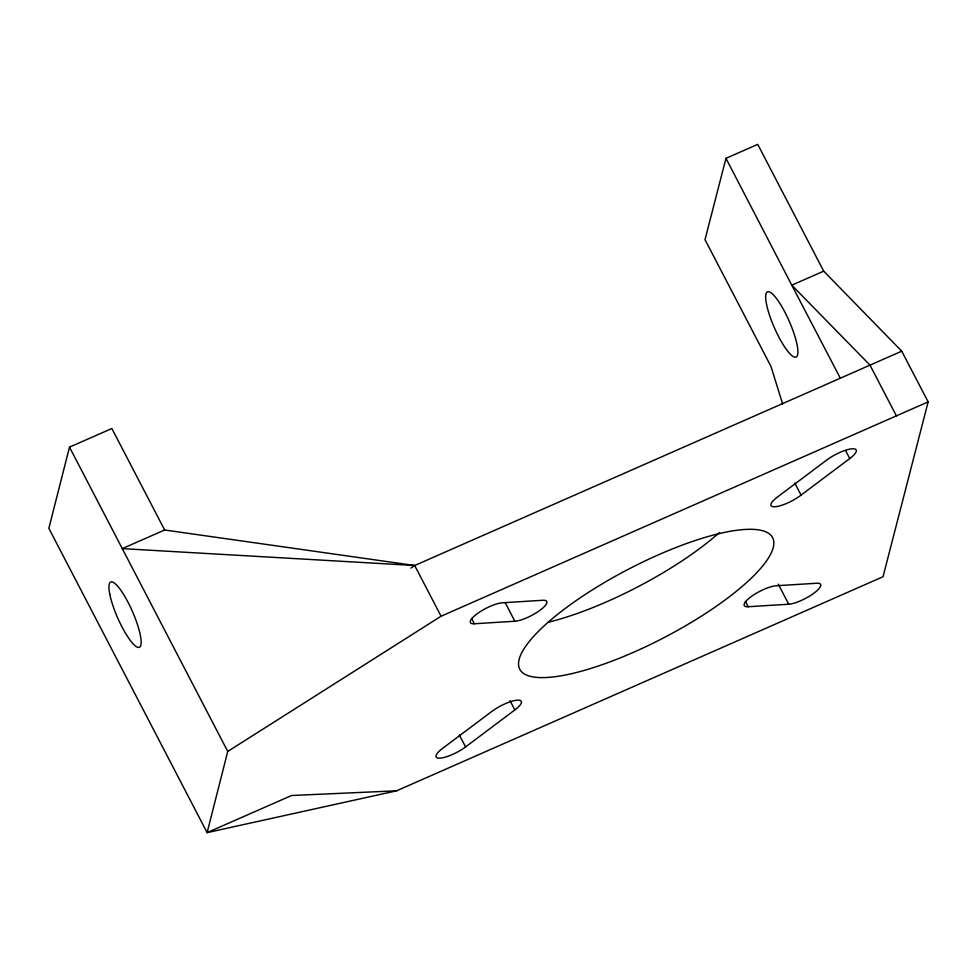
<?xml version="1.0" encoding="UTF-8"?>
<svg xmlns="http://www.w3.org/2000/svg" width="977" height="977" viewBox="0 0 977 977"><rect width="100%" height="100%" fill="white"/><g stroke="black" fill="none" stroke-linecap="round" stroke-linejoin="round"><path stroke-width="1.47" d="M901.747 351.183L414.688 565.512L164.649 529.998L111.866 428.524L69.501 447.124L48.85 528.313L207.124 832.624L396.589 790.82L883.037 576.735L928.15 401.889L901.747 351.183L823.709 271.166L757.737 144.376L725.972 158.335L705.003 239.658L770.975 366.436L782.662 404.051M69.501 447.124L227.739 751.447L207.124 832.624L291.561 795.51L396.589 790.82M465.565 746.929L514.855 709.937A20.187 5.459 -27.5 0 0 517.346 700.179A20.187 5.459 -27.5 0 0 491.883 711.378L442.605 748.37A20.187 5.459 -27.5 0 0 440.114 758.14A20.187 5.459 -27.5 0 0 465.565 746.929L459.312 734.924M801.042 495.107L849.758 458.555A20.187 5.459 -27.5 0 0 852.237 448.785A20.187 5.459 -27.5 0 0 826.786 459.996L776.923 497.427A20.187 5.459 -27.5 0 0 775.506 506.709A20.187 5.459 -27.5 0 0 801.042 495.107L794.789 483.09M410.914 568.077L414.688 565.512L441.079 616.218L227.739 751.447M441.079 616.218L928.15 401.889M164.649 529.998L122.284 548.622L414.688 565.512M823.709 271.166L791.785 285.186L725.972 158.335M474.346 623.766L514.855 621.238A20.187 5.459 -27.5 0 0 540.318 610.039A20.187 5.459 -27.5 0 0 542.797 600.281L502.312 602.797A20.187 5.459 -27.5 0 0 476.849 613.996A20.187 5.459 -27.5 0 0 474.346 623.766L471.573 618.429M748.211 606.729L788.72 604.213A20.187 5.459 -27.5 0 0 814.183 593.002A20.187 5.459 -27.5 0 0 816.662 583.245L776.178 585.76A20.187 5.459 -27.5 0 0 750.715 596.959A20.187 5.459 -27.5 0 0 748.211 606.729L745.439 601.392M840.33 378.197L791.785 285.186L869.982 365.129L896.385 415.836M845.581 450.544L849.758 458.555M778.303 584.197L788.72 604.213M505.133 602.565L514.855 621.238M509.994 700.594L514.855 709.937M719.548 532.416A142.52 38.567 -27.5 0 1 548.012 622.312M571.826 673.629A142.52 38.567 -27.5 0 0 773.234 547.572A142.52 38.567 -27.5 0 0 593.479 589.18A142.52 38.567 -27.5 0 0 571.826 673.629M766.518 304.213A35.636 8.109 66.3 0 0 793.947 356.91A35.636 8.109 66.3 0 0 784.946 312.261A35.636 8.109 66.3 0 0 766.518 304.213M109.803 594.382A35.636 8.048 66.3 0 0 137.195 647.104A35.636 8.048 66.3 0 0 128.146 602.479A35.636 8.048 66.3 0 0 109.803 594.382"/></g></svg>
